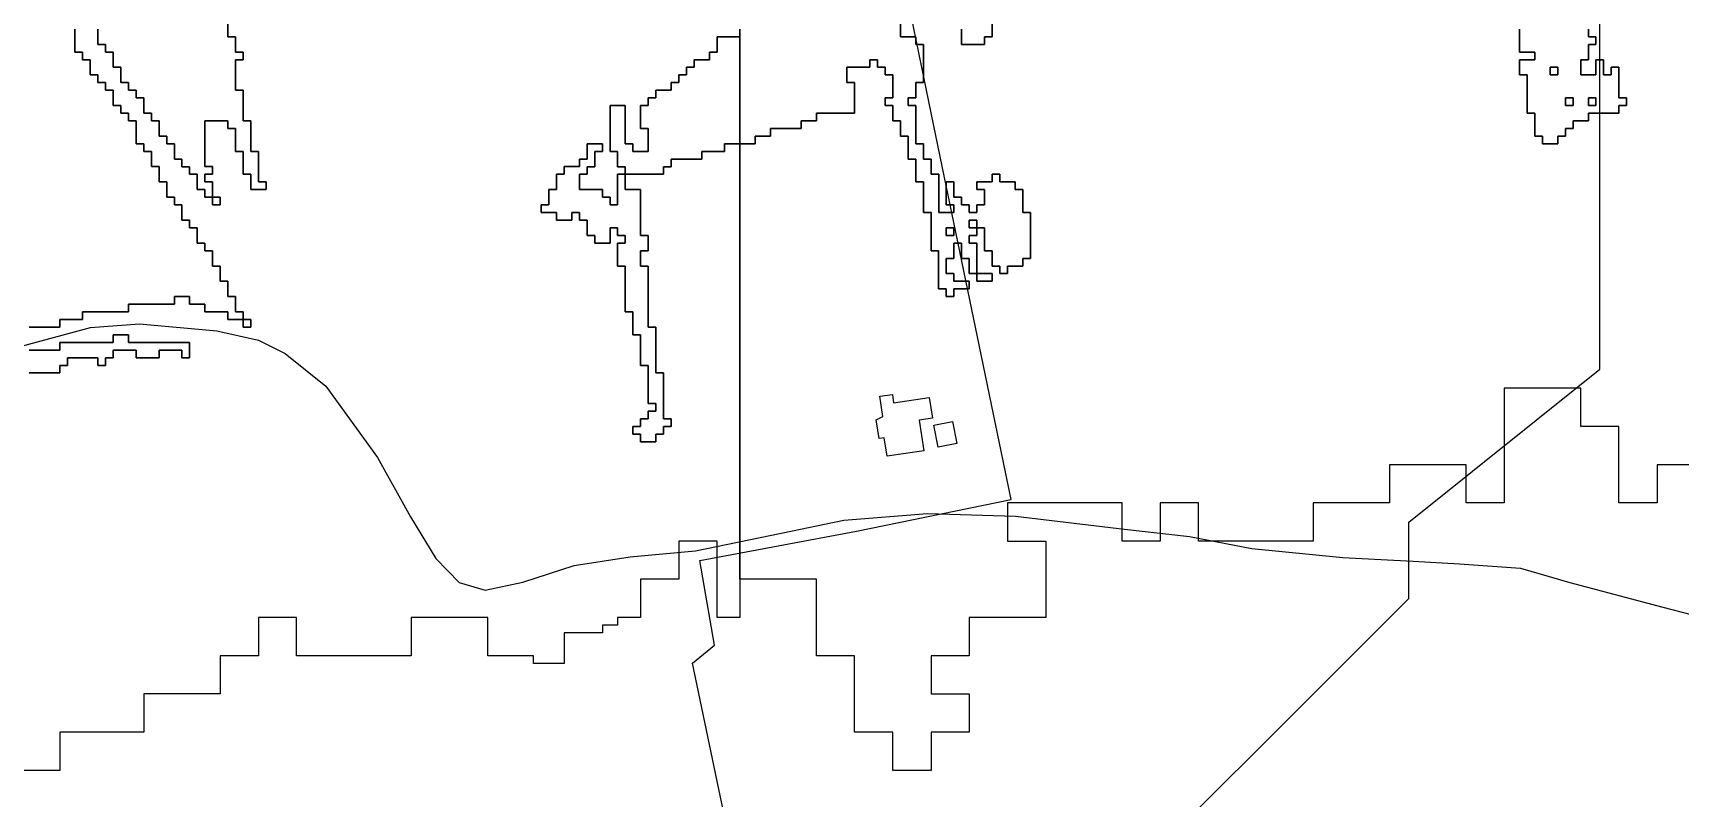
# Model space of a CAD drawing. Header units: metres. Extents: x 553506 to 563855, y 142925 to 150243.
# Drawn here: x 556815 to 557246, y 145612.7 to 145813 of the extents above; entities that cross this region are included whole.
import ezdxf

# ---------------------------------------------------------------- set-up
doc = ezdxf.new("R2010")
doc.units = ezdxf.units.M
for name, color, linetype in [('C-BUILDINGS', 8, 'Continuous'), ('C-FLOOD_ZONE_3', 150, 'Continuous'), ('C-ROADS', 33, 'Continuous'), ('C-WATERWAYS', 5, 'Continuous'), ('E-132KV-UGC-ALT', 8, 'Continuous')]:
    doc.layers.add(name, color=color, linetype=linetype)

msp = doc.modelspace()

# ---------------------------------------------------------------- linework, layer by layer
at = {"layer": 'C-BUILDINGS'}
for points in [[(557046.9223, 145711.6822), (557048.1126, 145703.6273), (557038.4973, 145702.2094), (557037.7825, 145707.0623), (557036.3971, 145706.8531), (557035.6739, 145711.7503), (557037.3973, 145712.5709), (557036.6047, 145717.9111), (557039.8843, 145718.3897), (557040.2021, 145716.2292), (557049.5529, 145717.6056), (557050.3549, 145712.1877), (557046.9223, 145711.6822)], [(557050.7474, 145710.3299), (557055.6624, 145711.3037), (557056.796, 145705.5621), (557051.8807, 145704.5994), (557050.7474, 145710.3299)]]:
    msp.add_lwpolyline(points, close=True, dxfattribs=at)
at = {"layer": 'C-FLOOD_ZONE_3'}
for points in [[(556831.999, 145813.999), (556831.999, 145812), (556831.9994, 145809.9994), (556833.999, 145809.999), (556833.9994, 145807.9994), (556835.999, 145807.999), (556835.999, 145806), (556835.9994, 145803.9994), (556837.999, 145803.999), (556837.999, 145802), (556837.9994, 145799.9994), (556839.999, 145799.999), (556839.9994, 145797.9994), (556841.999, 145797.999), (556841.9994, 145795.9994), (556843.999, 145795.999), (556843.999, 145794), (556843.9994, 145791.9994), (556845.999, 145791.999), (556845.9994, 145789.9994), (556847.999, 145789.999), (556847.999, 145788), (556847.9994, 145785.9994), (556849.999, 145785.999), (556849.9994, 145783.9994), (556851.999, 145783.999), (556851.999, 145782), (556851.9994, 145779.9994), (556853.999, 145779.999), (556853.9994, 145777.9994), (556855.999, 145777.999), (556855.9994, 145775.9994), (556857.999, 145775.999), (556857.9994, 145771.9994), (556859.999, 145771.999), (556859.9994, 145769.9994), (556862, 145770), (556862.0006, 145774.0006), (556860.001, 145774.001), (556860.001, 145775.999), (556862.0006, 145775.9994), (556862.0006, 145778.0006), (556860.001, 145778.001), (556860.001, 145789.999), (556865.999, 145789.999), (556865.9994, 145787.9994), (556867.999, 145787.999), (556867.9994, 145781.9994), (556869.999, 145781.999), (556869.9994, 145775.9994), (556871.999, 145775.999), (556871.9994, 145771.9994), (556876.0006, 145771.9994), (556876.0006, 145774.0006), (556874.001, 145774.001), (556874.0006, 145782.0006), (556872.001, 145782.001), (556872.0006, 145790.0006), (556870.001, 145790.001), (556870.0006, 145798.0006), (556868.001, 145798.001), (556868.001, 145805.999), (556870.0006, 145805.9994), (556870.0006, 145808.0006), (556868.001, 145808.001), (556868.0006, 145812.0006), (556866.001, 145812.001), (556866.0006, 145816.0006)], [(556866.0006, 145816.0006), (556866.001, 145812.001), (556868.0006, 145812.0006), (556868.001, 145808.001), (556870.0006, 145808.0006), (556870.0006, 145805.9994), (556868.001, 145805.999), (556868.001, 145798.001), (556870.0006, 145798.0006), (556870.001, 145790.001), (556872.0006, 145790.0006), (556872.001, 145782.001), (556874.0006, 145782.0006), (556874.001, 145774.001), (556876.0006, 145774.0006), (556876.0006, 145771.9994), (556871.9994, 145771.9994), (556871.999, 145775.999), (556869.9994, 145775.9994), (556869.999, 145781.999), (556867.9994, 145781.9994), (556867.999, 145787.999), (556865.9994, 145787.9994), (556865.999, 145789.999), (556860.001, 145789.999), (556860.001, 145778.001), (556862.0006, 145778.0006), (556862.0006, 145775.9994), (556860.001, 145775.999), (556860.001, 145774.001), (556862.0006, 145774.0006), (556862, 145770), (556859.9994, 145769.9994), (556859.999, 145771.999), (556857.9994, 145771.9994), (556857.999, 145775.999), (556855.9994, 145775.9994), (556855.999, 145777.999), (556853.9994, 145777.9994), (556853.999, 145779.999), (556851.9994, 145779.9994), (556851.999, 145782), (556851.999, 145783.999), (556849.9994, 145783.9994), (556849.999, 145785.999), (556847.9994, 145785.9994), (556847.999, 145788), (556847.999, 145789.999), (556845.9994, 145789.9994), (556845.999, 145791.999), (556843.9994, 145791.9994), (556843.999, 145794), (556843.999, 145795.999), (556841.9994, 145795.9994), (556841.999, 145797.999), (556839.9994, 145797.9994), (556839.999, 145799.999), (556837.9994, 145799.9994), (556837.999, 145802), (556837.999, 145803.999), (556835.9994, 145803.9994), (556835.999, 145806), (556835.999, 145807.999), (556833.9994, 145807.9994), (556833.999, 145809.999), (556831.9994, 145809.9994), (556831.999, 145812), (556831.999, 145813.999)], [(557260, 145700), (557240, 145700), (557240, 145690), (557230, 145690), (557230, 145710), (557220, 145710), (557220, 145720), (557200, 145720), (557200, 145690), (557190, 145690), (557190, 145700), (557170, 145700), (557170, 145690), (557150, 145690), (557150, 145680), (557120, 145680), (557120, 145690), (557110, 145690), (557110, 145680), (557100, 145680), (557100, 145690), (557070, 145690), (557070, 145680), (557080, 145680), (557080, 145660), (557060, 145660), (557060, 145650), (557050, 145650), (557050, 145640), (557060, 145640), (557060, 145630), (557050, 145630), (557050, 145620), (557040, 145620), (557040, 145630), (557030, 145630), (557030, 145650), (557030, 145650), (557020, 145650), (557020, 145670), (557000, 145670), (557000, 145730), (557000, 145783.999), (557004.0006, 145783.9994), (557004.001, 145785.999), (557008.0006, 145785.9994), (557008.001, 145787.999), (557016.0006, 145787.9994), (557016.001, 145789.999), (557020.0006, 145789.9994), (557020.001, 145791.999), (557030.0006, 145791.9994), (557030.0006, 145800.0006), (557028.001, 145800.001), (557028.001, 145802), (557028.001, 145803.999), (557034.0006, 145803.9994), (557034.001, 145805.999), (557035.999, 145805.999), (557035.9994, 145803.9994), (557037.999, 145803.999), (557037.9994, 145801.9994), (557039.999, 145801.999), (557039.999, 145800), (557039.999, 145796.001), (557037.9994, 145796.0006), (557037.9994, 145793.9994), (557039.999, 145793.999), (557039.999, 145792), (557039.9994, 145789.9994), (557041.999, 145789.999), (557041.9994, 145785.9994), (557043.999, 145785.999), (557043.9994, 145779.9994), (557045.999, 145779.999), (557045.999, 145776), (557045.9994, 145773.9994), (557047.999, 145773.999), (557047.999, 145772), (557047.999, 145770), (557047.9994, 145765.9994), (557049.999, 145765.999), (557049.999, 145764), (557049.999, 145760), (557049.9994, 145755.9994), (557051.999, 145755.999), (557051.999, 145754), (557051.9994, 145745.9994), (557053.999, 145745.999), (557053.9994, 145743.9994), (557056.0006, 145743.9994), (557056.001, 145745.999), (557060.0006, 145745.9994), (557060.0006, 145748.0006), (557056.001, 145748.001), (557056.0006, 145750.0006), (557054.001, 145750.001), (557054.001, 145753.999), (557056.0006, 145753.9994), (557056.001, 145757.999), (557057.999, 145757.999), (557057.9994, 145753.9994), (557059.999, 145753.999), (557059.9994, 145749.9994), (557062, 145750), (557062.0006, 145758.0006), (557060.001, 145758.001), (557060.001, 145759.999), (557062.0006, 145759.9994), (557062, 145762), (557063.999, 145761.999), (557063.9994, 145755.9994), (557065.999, 145755.999), (557065.9994, 145751.9994), (557067.999, 145751.999), (557067.9994, 145749.9994), (557070.0006, 145749.9994), (557070.001, 145751.999), (557074.0006, 145751.9994), (557074.001, 145753.999), (557076.0006, 145753.9994), (557076.0006, 145766.0006), (557074.001, 145766.001), (557074.0006, 145772.0006), (557072.001, 145772.001), (557072.0006, 145774.0006), (557068.001, 145774.001), (557068.0006, 145776.0006), (557065.9994, 145776.0006), (557065.999, 145774.001), (557061.9994, 145774.0006), (557061.9994, 145771.9994), (557063.999, 145771.999), (557063.999, 145768.001), (557061.9994, 145768.0006), (557061.999, 145766.001), (557060.001, 145766.001), (557060.0006, 145768.0006), (557058.001, 145768.001), (557058.0006, 145770.0006), (557056.001, 145770.001), (557056.0006, 145774.0006), (557053.9994, 145774.0006), (557053.9994, 145767.9994), (557055.999, 145767.999), (557055.999, 145766.001), (557052.001, 145766.001), (557052.001, 145770), (557052.001, 145772), (557052.001, 145774), (557052.0006, 145776.0006), (557050.001, 145776.001), (557050.0006, 145780.0006), (557048.001, 145780.001), (557048.0006, 145784.0006), (557046.001, 145784.001), (557046.001, 145790), (557046.0006, 145794.0006), (557044.001, 145794.001), (557044.001, 145795.999), (557046.0006, 145795.9994), (557046.001, 145798), (557046.001, 145799.999), (557048.0006, 145799.9994), (557048.0006, 145810.0006), (557046.001, 145810.001), (557046.0006, 145812.0006), (557044, 145812.001), (557042.001, 145812.001), (557042.001, 145817.999)], [(557042.001, 145817.999), (557042.001, 145812.001), (557044, 145812.001), (557046.0006, 145812.0006), (557046.001, 145810.001), (557048.0006, 145810.0006), (557048.0006, 145799.9994), (557046.001, 145799.999), (557046.001, 145798), (557046.0006, 145795.9994), (557044.001, 145795.999), (557044.001, 145794.001), (557046.0006, 145794.0006), (557046.001, 145790), (557046.001, 145784.001), (557048.0006, 145784.0006), (557048.001, 145780.001), (557050.0006, 145780.0006), (557050.001, 145776.001), (557052.0006, 145776.0006), (557052.001, 145774), (557052.001, 145772), (557052.001, 145770), (557052.001, 145766.001), (557055.999, 145766.001), (557055.999, 145767.999), (557053.9994, 145767.9994), (557053.9994, 145774.0006), (557056.0006, 145774.0006), (557056.001, 145770.001), (557058.0006, 145770.0006), (557058.001, 145768.001), (557060.0006, 145768.0006), (557060.001, 145766.001), (557061.999, 145766.001), (557061.9994, 145768.0006), (557063.999, 145768.001), (557063.999, 145771.999), (557061.9994, 145771.9994), (557061.9994, 145774.0006), (557065.999, 145774.001), (557065.9994, 145776.0006), (557068.0006, 145776.0006), (557068.001, 145774.001), (557072.0006, 145774.0006), (557072.001, 145772.001), (557074.0006, 145772.0006), (557074.001, 145766.001), (557076.0006, 145766.0006), (557076.0006, 145753.9994), (557074.001, 145753.999), (557074.0006, 145751.9994), (557070.001, 145751.999), (557070.0006, 145749.9994), (557067.9994, 145749.9994), (557067.999, 145751.999), (557065.9994, 145751.9994), (557065.999, 145755.999), (557063.9994, 145755.9994), (557063.999, 145761.999), (557062, 145762), (557062.0006, 145759.9994), (557060.001, 145759.999), (557060.001, 145758.001), (557062.0006, 145758.0006), (557062, 145750), (557059.9994, 145749.9994), (557059.999, 145753.999), (557057.9994, 145753.9994), (557057.999, 145757.999), (557056.001, 145757.999), (557056.0006, 145753.9994), (557054.001, 145753.999), (557054.001, 145750.001), (557056.0006, 145750.0006), (557056.001, 145748.001), (557060.0006, 145748.0006), (557060.0006, 145745.9994), (557056.001, 145745.999), (557056.0006, 145743.9994), (557053.9994, 145743.9994), (557053.999, 145745.999), (557051.9994, 145745.9994), (557051.999, 145754), (557051.999, 145755.999), (557049.9994, 145755.9994), (557049.999, 145760), (557049.999, 145764), (557049.999, 145765.999), (557047.9994, 145765.9994), (557047.999, 145770), (557047.999, 145772), (557047.999, 145773.999), (557045.9994, 145773.9994), (557045.999, 145776), (557045.999, 145779.999), (557043.9994, 145779.9994), (557043.999, 145785.999), (557041.9994, 145785.9994), (557041.999, 145789.999), (557039.9994, 145789.9994), (557039.999, 145792), (557039.999, 145793.999), (557039.999, 145793.999), (557037.9994, 145793.9994), (557037.9994, 145796.0006), (557039.999, 145796.001), (557039.999, 145800), (557039.999, 145801.999), (557037.9994, 145801.9994), (557037.999, 145803.999), (557035.9994, 145803.9994), (557035.999, 145805.999), (557034.001, 145805.999), (557034.0006, 145803.9994), (557028.001, 145803.999), (557028.001, 145802), (557028.001, 145800.001), (557030.0006, 145800.0006), (557030.0006, 145791.9994), (557020.001, 145791.999), (557020.0006, 145789.9994), (557016.001, 145789.999), (557016.0006, 145787.9994), (557008.001, 145787.999), (557008.0006, 145785.9994), (557004.001, 145785.999), (557004.0006, 145783.9994), (557000, 145783.999), (557000, 145785.9571), (557000, 145795.7007), (557000, 145795.999), (557000, 145812.001), (557000, 145814.001)], [(557057.999, 145813.999), (557057.9994, 145809.9994), (557064.0006, 145809.9994), (557064.001, 145811.999), (557066.0006, 145811.9994), (557066.001, 145815.999)], [(557066.001, 145815.999), (557066.0006, 145811.9994), (557064.001, 145811.999), (557064.0006, 145809.9994), (557057.9994, 145809.9994), (557057.999, 145813.999)], [(556999.9994, 145814.0006), (556999.999, 145812.001), (556993.9994, 145812.0006), (556993.999, 145808.001), (556991.9994, 145808.0006), (556991.999, 145806.001), (556987.9994, 145806.0006), (556987.999, 145804.001), (556985.9994, 145804.0006), (556985.999, 145802.001), (556983.9994, 145802.0006), (556983.999, 145800.001), (556981.9994, 145800.0006), (556981.999, 145798.001), (556977.9994, 145798.0006), (556977.999, 145796.001), (556975.9994, 145796.0006), (556975.999, 145794.001), (556973.9994, 145794.0006), (556973.9994, 145787.9994), (556975.999, 145787.999), (556975.999, 145782.001), (556972.001, 145782.001), (556972.0006, 145784.0006), (556970.001, 145784.001), (556970.0006, 145794.0006), (556965.9994, 145794.0006), (556965.9994, 145781.9994), (556967.999, 145781.999), (556967.9994, 145777.9994), (556969.999, 145777.999), (556970, 145776), (556980.0006, 145775.9994), (556980.001, 145777.999), (556982.0006, 145777.9994), (556982.001, 145779.999), (556990.0006, 145779.9994), (556990.001, 145781.999), (556996.0006, 145781.9994), (556996.001, 145783.999), (557000, 145783.999), (557000, 145730), (557000, 145660), (556994, 145660), (556994, 145680), (556984, 145680), (556984, 145670), (556974, 145670), (556974, 145660), (556968, 145660), (556968, 145658), (556964, 145658), (556964, 145656), (556954, 145656), (556954, 145648), (556946, 145648), (556946, 145650), (556934, 145650), (556934, 145660), (556914, 145660), (556914, 145650), (556884, 145650), (556884, 145660), (556874, 145660), (556874, 145650), (556864, 145650), (556864, 145640), (556844, 145640), (556844, 145630), (556822, 145630), (556822, 145620), (556812, 145620)], [(556814.001, 145735.999), (556822.0006, 145735.9994), (556822.001, 145737.999), (556828.0006, 145737.9994), (556828.001, 145739.999), (556840.0006, 145739.9994), (556840.001, 145741.999), (556852.0006, 145741.9994), (556852.001, 145743.999), (556855.999, 145743.999), (556855.9994, 145741.9994), (556859.999, 145741.999), (556859.9994, 145739.9994), (556865.999, 145739.999), (556865.9994, 145737.9994), (556870, 145738), (556870.0006, 145740.0006), (556868.001, 145740.001), (556868.0006, 145744.0006), (556866.001, 145744.001), (556866.0006, 145748.0006), (556864.001, 145748.001), (556864.0006, 145752.0006), (556862.001, 145752.001), (556862.0006, 145756.0006), (556860.001, 145756.001), (556860.0006, 145758.0006), (556858.001, 145758.001), (556858.0006, 145762.0006), (556856.001, 145762.001), (556856.0006, 145764.0006), (556854.001, 145764.001), (556854.0006, 145768.0006), (556852.001, 145768.001), (556852.0006, 145770.0006), (556850.001, 145770.001), (556850.0006, 145774.0006), (556848.001, 145774.001), (556848.001, 145776), (556848.0006, 145778.0006), (556846.001, 145778.001), (556846.001, 145780), (556846.0006, 145782.0006), (556844.001, 145782.001), (556844.0006, 145784.0006), (556842.001, 145784.001), (556842.001, 145786), (556842.0006, 145790.0006), (556840.001, 145790.001), (556840.0006, 145792.0006), (556838.001, 145792.001), (556838.0006, 145794.0006), (556836.001, 145794.001), (556836.001, 145796), (556836.0006, 145798.0006), (556834.001, 145798.001), (556834.0006, 145800.0006), (556832.001, 145800.001), (556832.0006, 145802.0006), (556830.001, 145802.001), (556830.001, 145804), (556830.0006, 145806.0006), (556828.001, 145806.001), (556828.0006, 145808.0006), (556826.001, 145808.001), (556826.001, 145810), (556826.001, 145813.999)], [(556826.001, 145813.999), (556826.001, 145810), (556826.001, 145808.001), (556828.0006, 145808.0006), (556828.001, 145806.001), (556830.0006, 145806.0006), (556830.001, 145804), (556830.001, 145802.001), (556832.0006, 145802.0006), (556832.001, 145800.001), (556834.0006, 145800.0006), (556834.001, 145798.001), (556836.0006, 145798.0006), (556836.001, 145796), (556836.001, 145794.001), (556838.0006, 145794.0006), (556838.001, 145792.001), (556840.0006, 145792.0006), (556840.001, 145790.001), (556842.0006, 145790.0006), (556842.001, 145786), (556842.001, 145784.001), (556844.0006, 145784.0006), (556844.001, 145782.001), (556846.0006, 145782.0006), (556846.001, 145780), (556846.001, 145778.001), (556848.0006, 145778.0006), (556848.001, 145776), (556848.001, 145774.001), (556850.0006, 145774.0006), (556850.001, 145770.001), (556852.0006, 145770.0006), (556852.001, 145768.001), (556854.0006, 145768.0006), (556854.001, 145764.001), (556856.0006, 145764.0006), (556856.001, 145762.001), (556858.0006, 145762.0006), (556858.001, 145758.001), (556860.0006, 145758.0006), (556860.001, 145756.001), (556862.0006, 145756.0006), (556862.001, 145752.001), (556864.0006, 145752.0006), (556864.001, 145748.001), (556866.0006, 145748.0006), (556866.001, 145744.001), (556868.0006, 145744.0006), (556868.001, 145740.001), (556870.0006, 145740.0006), (556870, 145738), (556865.9994, 145737.9994), (556865.999, 145739.999), (556859.9994, 145739.9994), (556859.999, 145741.999), (556855.9994, 145741.9994), (556855.999, 145743.999), (556852.001, 145743.999), (556852.0006, 145741.9994), (556840.001, 145741.999), (556840.0006, 145739.9994), (556828.001, 145739.999), (556828.0006, 145737.9994), (556822.001, 145737.999), (556822.0006, 145735.9994), (556814.001, 145735.999)], [(557203.9994, 145814.0006), (557203.9994, 145807.9994), (557207.999, 145807.999), (557207.999, 145806.001), (557203.9994, 145806.0006), (557203.9994, 145801.9994), (557205.999, 145801.999), (557205.9994, 145791.9994), (557207.999, 145791.999), (557207.9994, 145785.9994), (557209.999, 145785.999), (557209.9994, 145783.9994), (557214.0006, 145783.9994), (557214.001, 145785.999), (557216.0006, 145785.9994), (557216.001, 145787.999), (557218.0006, 145787.9994), (557218.001, 145789.999), (557222.0006, 145789.9994), (557222.001, 145791.999), (557230.0006, 145791.9994), (557230.001, 145793.999), (557232.0006, 145793.9994), (557232.0006, 145796.0006), (557230.001, 145796.001), (557230.0006, 145804.0006), (557227.9994, 145804.0006), (557227.999, 145802.001), (557226.001, 145802.001), (557226.0006, 145806.0006), (557223.9994, 145806.0006), (557223.999, 145802.001), (557220.001, 145802.001), (557220.001, 145805.999), (557222.0006, 145805.9994), (557222.001, 145809.999), (557224.0006, 145809.9994), (557224.0006, 145812.0006), (557222.001, 145812.001), (557222.001, 145813.999)], [(557222.001, 145813.999), (557222.001, 145812.001), (557224.0006, 145812.0006), (557224.0006, 145809.9994), (557222.001, 145809.999), (557222.0006, 145805.9994), (557220.001, 145805.999), (557220.001, 145802.001), (557223.999, 145802.001), (557223.9994, 145806.0006), (557226.0006, 145806.0006), (557226.001, 145802.001), (557227.999, 145802.001), (557227.9994, 145804.0006), (557230.0006, 145804.0006), (557230.001, 145796.001), (557232.0006, 145796.0006), (557232.0006, 145793.9994), (557230.001, 145793.999), (557230.0006, 145791.9994), (557222.001, 145791.999), (557222.0006, 145789.9994), (557218.001, 145789.999), (557218.0006, 145787.9994), (557216.001, 145787.999), (557216.0006, 145785.9994), (557214.001, 145785.999), (557214.0006, 145783.9994), (557209.9994, 145783.9994), (557209.999, 145785.999), (557207.9994, 145785.9994), (557207.999, 145791.999), (557205.9994, 145791.9994), (557205.999, 145801.999), (557203.9994, 145801.9994), (557203.9994, 145806.0006), (557207.999, 145806.001), (557207.999, 145807.999), (557203.9994, 145807.9994), (557203.9994, 145814.0006)], [(556814, 145723.999), (556822.0006, 145723.9994), (556822.001, 145725.999), (556824.0006, 145725.9994), (556824.001, 145727.999), (556826, 145727.999), (556830, 145727.999), (556831.999, 145727.999), (556831.9994, 145725.9994), (556834.0006, 145725.9994), (556834.001, 145727.999), (556836.0006, 145727.9994), (556836.001, 145729.999), (556841.999, 145729.999), (556841.9994, 145727.9994), (556848.0006, 145727.9994), (556848.001, 145729.999), (556853.999, 145729.999), (556853.9994, 145727.9994), (556856.0006, 145727.9994), (556856.0006, 145732.0006), (556854, 145732.001), (556842, 145732.001), (556840.001, 145732.001), (556840.0006, 145734.0006), (556835.9994, 145734.0006), (556835.999, 145732.001), (556832, 145732.001), (556830, 145732.001), (556828, 145732.001), (556824, 145732.001), (556821.9994, 145732.0006), (556821.999, 145730.001), (556820, 145730.001), (556816, 145730.001), (556813.9994, 145730.0006)], [(556813.9994, 145730.0006), (556816, 145730.001), (556820, 145730.001), (556821.999, 145730.001), (556821.9994, 145732.0006), (556824, 145732.001), (556828, 145732.001), (556830, 145732.001), (556832, 145732.001), (556835.999, 145732.001), (556835.9994, 145734.0006), (556840.0006, 145734.0006), (556840.001, 145732.001), (556842, 145732.001), (556854, 145732.001), (556856.0006, 145732.0006), (556856.0006, 145727.9994), (556853.9994, 145727.9994), (556853.999, 145729.999), (556848.001, 145729.999), (556848.0006, 145727.9994), (556841.9994, 145727.9994), (556841.999, 145729.999), (556836.001, 145729.999), (556836.0006, 145727.9994), (556834.001, 145727.999), (556834.0006, 145725.9994), (556831.9994, 145725.9994), (556831.999, 145727.999), (556830, 145727.999), (556826, 145727.999), (556824.001, 145727.999), (556824.0006, 145725.9994), (556822.001, 145725.999), (556822.0006, 145723.9994), (556814, 145723.999)]]:
    msp.add_lwpolyline(points, dxfattribs=at)
for points in [[(556969.999, 145777.999), (556967.9994, 145777.9994), (556967.999, 145781.999), (556965.9994, 145781.9994), (556965.9994, 145794.0006), (556970.0006, 145794.0006), (556970.001, 145784.001), (556972.0006, 145784.0006), (556972.001, 145782.001), (556975.999, 145782.001), (556975.999, 145787.999), (556973.9994, 145787.9994), (556973.9994, 145794.0006), (556975.999, 145794.001), (556975.9994, 145796.0006), (556977.999, 145796.001), (556977.9994, 145798.0006), (556981.999, 145798.001), (556981.9994, 145800.0006), (556983.999, 145800.001), (556983.9994, 145802.0006), (556985.999, 145802.001), (556985.9994, 145804.0006), (556987.999, 145804.001), (556987.9994, 145806.0006), (556991.999, 145806.001), (556991.9994, 145808.0006), (556993.999, 145808.001), (556993.9994, 145812.0006), (556999.9995, 145812.001), (557000, 145795.999), (557000, 145795.7007), (557000, 145785.9571), (557000, 145783.999), (556996.001, 145783.999), (556996.0006, 145781.9994), (556990.001, 145781.999), (556990.0006, 145779.9994), (556982.001, 145779.999), (556982.0006, 145777.9994), (556980.001, 145777.999), (556980.0006, 145775.9994), (556970, 145776), (556969.999, 145777.999)], [(557212.001, 145802.001), (557212.001, 145803.999), (557213.999, 145803.999), (557213.999, 145802.001), (557212.001, 145802.001)], [(557213.999, 145802.001), (557213.999, 145803.999), (557212.001, 145803.999), (557212.001, 145802.001), (557213.999, 145802.001)], [(557216.001, 145795.999), (557217.999, 145795.999), (557217.999, 145794.001), (557216.001, 145794.001), (557216.001, 145795.999)], [(557217.999, 145794.001), (557217.999, 145795.999), (557216.001, 145795.999), (557216.001, 145794.001), (557217.999, 145794.001)], [(557222.001, 145795.999), (557223.999, 145795.999), (557223.999, 145794.001), (557222.001, 145794.001), (557222.001, 145795.999)], [(557223.999, 145794.001), (557223.999, 145795.999), (557222.001, 145795.999), (557222.001, 145794.001), (557223.999, 145794.001)], [(556967.9994, 145776.0006), (556967.999, 145768.001), (556966.001, 145768.001), (556966.0006, 145770.0006), (556964.001, 145770.001), (556964.0006, 145772.0006), (556958.001, 145772.001), (556958.001, 145775.999), (556960.0006, 145775.9994), (556960.001, 145777.999), (556962.0006, 145777.9994), (556962.001, 145781.999), (556964.0006, 145781.9994), (556964.0006, 145784.0006), (556959.9994, 145784.0006), (556959.999, 145780.001), (556957.9994, 145780.0006), (556957.999, 145778.001), (556953.9994, 145778.0006), (556953.999, 145776.001), (556951.9994, 145776.0006), (556951.999, 145772.001), (556949.9994, 145772.0006), (556949.999, 145768.001), (556947.9994, 145768.0006), (556947.9994, 145765.9994), (556951.999, 145765.999), (556951.9994, 145763.9994), (556956.0006, 145763.9994), (556956.001, 145765.999), (556957.999, 145765.999), (556957.9994, 145763.9994), (556959.999, 145763.999), (556959.9994, 145759.9994), (556961.999, 145759.999), (556961.9994, 145757.9994), (556966.0006, 145757.9994), (556966.001, 145761.999), (556967.999, 145761.999), (556967.9994, 145759.9994), (556969.999, 145759.999), (556969.999, 145758.001), (556967.9994, 145758.0006), (556967.9994, 145751.9994), (556969.999, 145751.999), (556969.999, 145748), (556969.9994, 145739.9994), (556971.999, 145739.999), (556971.9994, 145733.9994), (556973.999, 145733.999), (556973.999, 145732), (556973.9994, 145725.9994), (556975.999, 145725.999), (556975.999, 145718), (556975.9994, 145715.9994), (556977.999, 145715.999), (556977.999, 145714.001), (556975.9994, 145714.0006), (556975.999, 145712.001), (556973.9994, 145712.0006), (556973.999, 145710.001), (556971.9994, 145710.0006), (556971.9994, 145707.9994), (556973.999, 145707.999), (556973.9994, 145705.9994), (556978.0006, 145705.9994), (556978.001, 145707.999), (556980.0006, 145707.9994), (556980.001, 145709.999), (556982.0006, 145709.9994), (556982.0006, 145712.0006), (556980.001, 145712.001), (556980.001, 145720), (556980.0006, 145724.0006), (556978.001, 145724.001), (556978.0006, 145736.0006), (556976.001, 145736.001), (556976.001, 145740), (556976.0006, 145752.0006), (556974.001, 145752.001), (556974.001, 145755.999), (556976.0006, 145755.9994), (556976.0006, 145760.0006), (556974.001, 145760.001), (556974.0006, 145772.0006), (556970.001, 145772.001), (556970, 145776), (556967.9994, 145776.0006)], [(556980.001, 145709.999), (556980.0006, 145707.9994), (556978.001, 145707.999), (556978.0006, 145705.9994), (556973.9994, 145705.9994), (556973.999, 145707.999), (556971.9994, 145707.9994), (556971.9994, 145710.0006), (556973.999, 145710.001), (556973.9994, 145712.0006), (556975.999, 145712.001), (556975.9994, 145714.0006), (556977.999, 145714.001), (556977.999, 145715.999), (556975.9994, 145715.9994), (556975.999, 145718), (556975.999, 145725.999), (556973.9994, 145725.9994), (556973.999, 145732), (556973.999, 145733.999), (556971.9994, 145733.9994), (556971.999, 145739.999), (556969.9994, 145739.9994), (556969.999, 145748), (556969.999, 145751.999), (556967.9994, 145751.9994), (556967.9994, 145758.0006), (556969.999, 145758.001), (556969.999, 145759.999), (556967.9994, 145759.9994), (556967.999, 145761.999), (556966.001, 145761.999), (556966.0006, 145757.9994), (556961.9994, 145757.9994), (556961.999, 145759.999), (556959.9994, 145759.9994), (556959.999, 145763.999), (556957.9994, 145763.9994), (556957.999, 145765.999), (556956.001, 145765.999), (556956.0006, 145763.9994), (556951.9994, 145763.9994), (556951.999, 145765.999), (556947.9994, 145765.9994), (556947.9994, 145768.0006), (556949.999, 145768.001), (556949.9994, 145772.0006), (556951.999, 145772.001), (556951.9994, 145776.0006), (556953.999, 145776.001), (556953.9994, 145778.0006), (556957.999, 145778.001), (556957.9994, 145780.0006), (556959.999, 145780.001), (556959.9994, 145784.0006), (556964.0006, 145784.0006), (556964.0006, 145781.9994), (556962.001, 145781.999), (556962.0006, 145777.9994), (556960.001, 145777.999), (556960.0006, 145775.9994), (556958.001, 145775.999), (556958.001, 145772.001), (556964.0006, 145772.0006), (556964.001, 145770.001), (556966.0006, 145770.0006), (556966.001, 145768.001), (556967.999, 145768.001), (556967.9994, 145776.0006), (556970, 145776), (556970.001, 145772.001), (556974.0006, 145772.0006), (556974.001, 145760.001), (556976.0006, 145760.0006), (556976.0006, 145755.9994), (556974.001, 145755.999), (556974.001, 145752.001), (556976.0006, 145752.0006), (556976.001, 145740), (556976.001, 145736.001), (556978.0006, 145736.0006), (556978.001, 145724.001), (556980.0006, 145724.0006), (556980.001, 145720), (556980.001, 145712.001), (556982.0006, 145712.0006), (556982.0006, 145709.9994), (556980.001, 145709.999)], [(556861.9994, 145767.9994), (556864.0006, 145767.9994), (556864.0006, 145770.0006), (556862, 145770), (556861.9994, 145767.9994)], [(556864.0006, 145770.0006), (556864.0006, 145767.9994), (556861.9994, 145767.9994), (556862, 145770), (556864.0006, 145770.0006)], [(557055.999, 145760.001), (557054.001, 145760.001), (557054.001, 145761.999), (557055.999, 145761.999), (557055.999, 145760.001)], [(557054.001, 145760.001), (557055.999, 145760.001), (557055.999, 145761.999), (557054.001, 145761.999), (557054.001, 145760.001)], [(557061.999, 145763.999), (557062, 145762), (557060.001, 145762.001), (557060.001, 145763.999), (557061.999, 145763.999)], [(557061.999, 145763.999), (557060.001, 145763.999), (557060.001, 145762.001), (557062, 145762), (557061.999, 145763.999)], [(557061.9994, 145747.9994), (557066.0006, 145747.9994), (557066.0006, 145750.0006), (557062, 145750), (557061.9994, 145747.9994)], [(557066.0006, 145750.0006), (557066.0006, 145747.9994), (557061.9994, 145747.9994), (557062, 145750), (557066.0006, 145750.0006)], [(556869.9994, 145735.9994), (556872.0006, 145735.9994), (556872.0006, 145738.0006), (556870, 145738), (556869.9994, 145735.9994)], [(556872.0006, 145738.0006), (556872.0006, 145735.9994), (556869.9994, 145735.9994), (556870, 145738), (556872.0006, 145738.0006)]]:
    msp.add_lwpolyline(points, close=True, dxfattribs=at)
at = {"layer": 'C-ROADS'}
for points in [[(556469.2249, 145573.7296), (556479.8929, 145579.4077), (556490.0446, 145584.8141), (556492.467, 145586.1121), (556506.1289, 145593.3839), (556555.1295, 145617.0352), (556599.4537, 145637.3725), (556649.2241, 145661.6714), (556703.3871, 145685.4815), (556743.5571, 145704.8588), (556768.7591, 145715.0876), (556795.2861, 145725.6686), (556809.7246, 145730.3829), (556830.0768, 145735.8897), (556842.901, 145736.8932), (556863.0925, 145735.0609), (556873.9949, 145732.5779), (556881.0115, 145729.0859)], [(556881.0115, 145729.0859), (556891.6297, 145720.562), (556905.1869, 145701.9108), (556913.7957, 145686.3585), (556920.4522, 145675.421), (556926.519, 145669.1399), (556933.3488, 145667.1893)], [(556933.3488, 145667.1893), (556943.2234, 145669.2827), (556956.6373, 145673.6544), (556971.2494, 145675.8926), (556988.3638, 145677.4949), (557011.2601, 145682.1453), (557027.1948, 145685.5035), (557049.0467, 145687.2508), (557072.1003, 145686.5195), (557100.664, 145683.0854), (557117.6738, 145681.2459), (557133.9061, 145678.0693), (557157.7302, 145675.7037), (557176.2026, 145674.755), (557188.2541, 145674.0439), (557204.2642, 145672.8753), (557217.1965, 145669.2085), (557241.49, 145662.7063), (557286.0159, 145651.2251)]]:
    msp.add_lwpolyline(points, dxfattribs=at)
at = {"layer": 'C-WATERWAYS'}
for points in [[(557071.0145, 145690.9271), (557051.3871, 145785.7527), (557040.227, 145839.702), (557038.1274, 145888.7306), (557023.0523, 145925.2426), (556996.1723, 145937.2538)], [(557030.5141, 145682.6222), (557071.0145, 145690.9271)], [(557025.8749, 145198.6873), (557027.0353, 145203.0632), (557023.8593, 145403.6554), (557038.1905, 145435.9462), (557010.5755, 145472.1642), (557002.7688, 145507.9189), (557007.8517, 145551.257), (556987.6187, 145648.0788), (556993.3238, 145652.7271), (556989.4988, 145674.9141), (557030.5141, 145682.6222)]]:
    msp.add_lwpolyline(points, dxfattribs=at)
at = {"layer": 'E-132KV-UGC-ALT'}
msp.add_lwpolyline([(555305, 143695), (555295, 143715), (555295, 143795), (555325, 143825), (555315, 144275), (555405, 144365), (555425, 144375), (555525, 144375), (555545, 144415), (555615, 144415), (555745, 144545), (555825, 144555), (556315, 145045), (556355, 145055), (556685, 145385), (556815, 145385), (556995, 145565), (557085, 145575), (557175, 145665), (557175, 145685), (557225, 145725), (557225, 145935), (557255, 145985)], dxfattribs=at)

doc.saveas('drawing.dxf')
